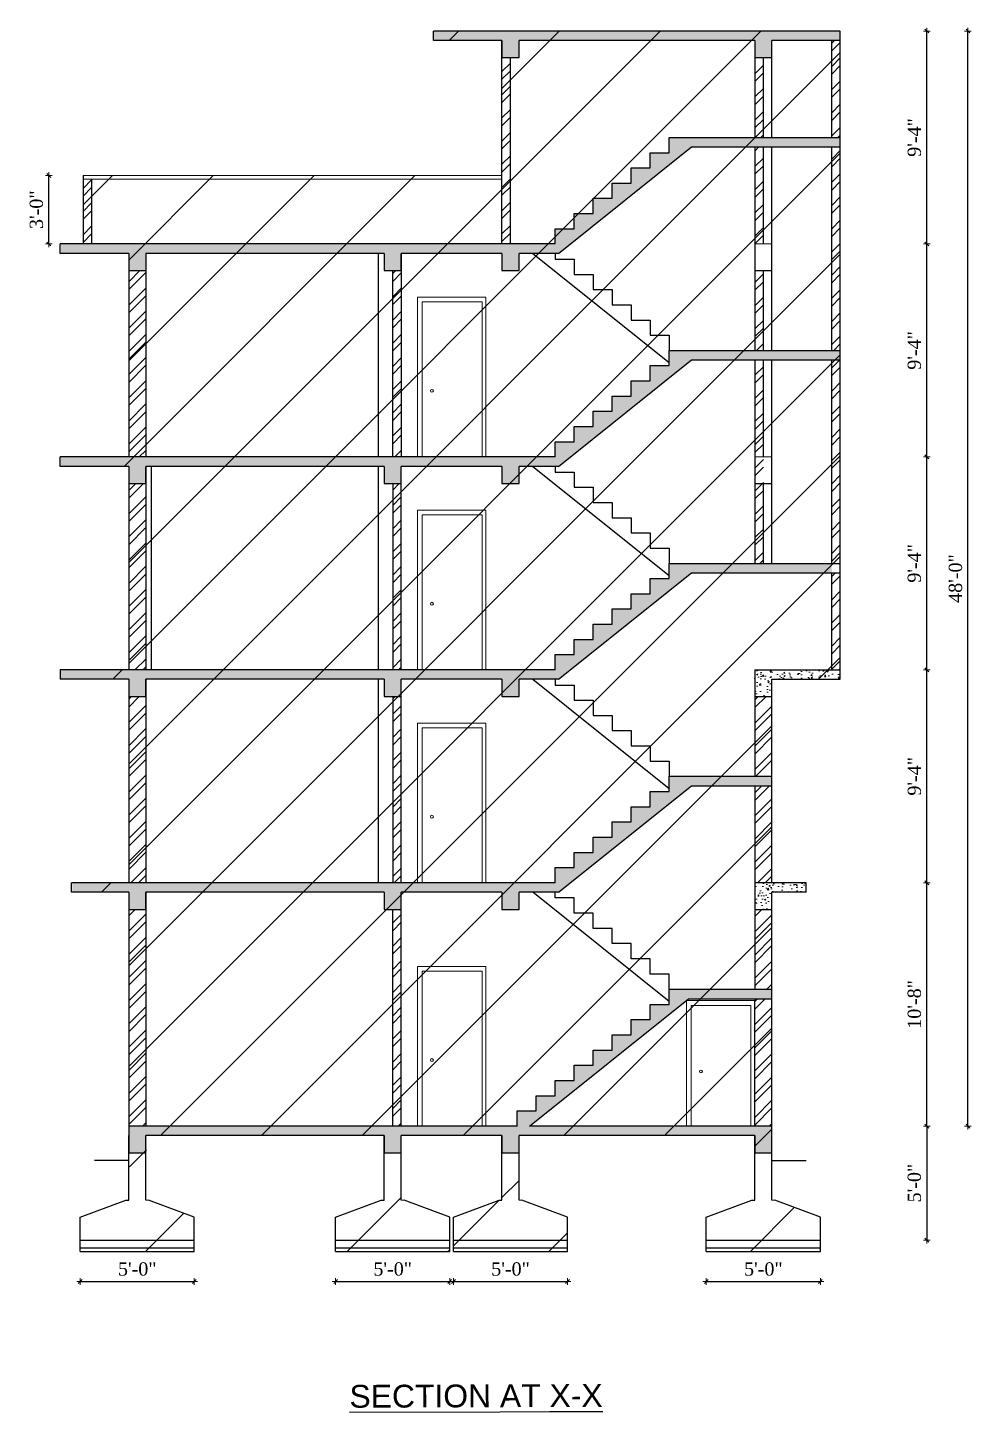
# Model space of a CAD drawing. Header units: inches. Extents: x 4069 to 291496, y -47643 to 12535.
# Drawn here: x 145987 to 146483, y -24318 to -23590 of the extents above; entities that cross this region are included whole.
import ezdxf

# ---------------------------------------------------------------- set-up
doc = ezdxf.new("R2010")
doc.units = ezdxf.units.IN
doc.header["$LTSCALE"] = 5
doc.header["$MEASUREMENT"] = 0
for name, color, linetype, lineweight in [('A-WALL', 7, 'Continuous', 9), ('Dimension', 7, 'Continuous', 18), ('dimention', 5, 'Continuous', 9), ('DOOR', 62, 'Continuous', 0), ('Railing', 43, 'Continuous', 18)]:
    doc.layers.add(name, color=color, linetype=linetype, lineweight=lineweight)
doc.layers.add('column', color=4, linetype='Continuous')
doc.layers.add('WALL', color=7, linetype='Continuous')
doc.layers.add('dim line', color=7, linetype='Continuous', lineweight=15, true_color=0xfab2b2)
doc.styles.add('DIMTEXT', font='arial.ttf', dxfattribs={"height": 8})
doc.styles.add('ordinary', font='times.ttf')
doc.dimstyles.new('Copy of 96', dxfattribs={"dimtxt": 7, "dimasz": 4, "dimexe": 0.5, "dimexo": 0.5, "dimgap": 3, "dimtad": 1, "dimdec": 1, "dimzin": 11, "dimdsep": 46, "dimlunit": 4, "dimtxsty": 'ordinary', "dimblk": 'OBLIQUE', "dimcen": 0.09, "dimse1": 1, "dimse2": 1, "dimclrt": 6, "dimazin": 0, "dimtfac": 1, "dimtdec": 1, "dimtix": 1, "dimtmove": 2, "dimatfit": 3, "dimldrblk": 'leader', "dimfxl": 0.5, "dimfxlon": 1, "dimtolj": 1, "dimtzin": 0, "dimarcsym": 0})
pattern_1 = [(45, (137568.441, -22388.217), (-6.098796, 6.098796), []), (45, (137572.507, -22388.217), (-6.098796, 6.098796), [])]
pattern_2 = [(50, (137568.441, -22388.217), (7.172602, -0.6275213), [0.75, -8.25]), (355, (137568.441, -22388.217), (-1.3875133, 7.5219213), [0.6, -6.6]), (100.4514, (137569.0386, -22388.2696), (5.785094, 6.8943954), [0.637402, -7.011421]), (46.1842, (137568.441, -22386.217), (10.6724105, -1.65519), [1.125, -12.375]), (96.6356, (137569.33, -22386.355), (9.346627, 9.741179), [0.956103, -10.51713]), (351.1842, (137568.441, -22386.217), (9.34662, 9.741186), [0.9, -9.9]), (21, (137569.441, -22386.717), (5.9690705, -4.026189), [0.75, -8.25]), (326, (137569.441, -22386.717), (2.4331533, 7.2515005), [0.6, -6.6]), (71.4514, (137569.938, -22387.053), (8.4022263, 3.225305), [0.637402, -7.011421]), (37.5, (137568.441, -22388.2173), (0.12159855, 3.32893854), [0, -6.52, 0, -6.7, 0, -6.625]), (7.5, (137568.441, -22388.2173), (2.6306954, 3.9441171), [0, -3.82, 0, -6.37, 0, -2.525]), (327.5, (137566.211, -22388.2173), (5.3382244, -0.2255487), [0, -2.5, 0, -7.8, 0, -10.35]), (317.5, (137565.211, -22388.2173), (5.8318617, 1.0010498), [0, -3.25, 0, -5.18, 0, -7.35])]
pattern_3 = [(45, (137568.062, -22388.217), (-6.098796, 6.098796), []), (45, (137572.128, -22388.217), (-6.098796, 6.098796), [])]

# ---------------------------------------------------------------- blocks, each defined once
blk = doc.blocks.new('oblique')
at = {"color": 0, "lineweight": -2}
blk.add_line((0.25, 0.25), (-0.25, -0.25), dxfattribs=at)
at = {"layer": 'dim line', "lineweight": 9}
for p, q in [((-0.4375, 0), (0.4375, 0)), ((0, 0.4375), (0, -0.4375))]:
    blk.add_line(p, q, dxfattribs=at)
blk = doc.blocks.new('*D4692')
at = {"layer": 'A-WALL', "color": 0, "lineweight": -2, "ltscale": 50, "transparency": 16777216}
blk.add_line((146459.73, -24167.38), (146459.73, -24039.38), dxfattribs=at)
at = {"layer": 'Defpoints', "color": 0, "ltscale": 50, "transparency": 16777216}
for p in [(146378.2, -24039.38), (146459.73, -24039.38), (146378.2, -24167.38)]:
    blk.add_point(p, dxfattribs=at)
at = {"layer": 'A-WALL', "color": 0, "lineweight": -2, "ltscale": 50, "transparency": 16777216, "xscale": 4, "yscale": 4, "zscale": 4}
for p, rotation in [((146459.73, -24039.38), 90), ((146459.73, -24167.38), 270)]:
    blk.add_blockref('oblique', p, dxfattribs=dict(at, rotation=rotation))
at = {"layer": 'A-WALL', "color": 6, "ltscale": 50, "transparency": 16777216, "insert": (146453.17, -24103.38), "char_height": 7, "attachment_point": 5, "rotation": 90, "style": 'ordinary'}
blk.add_mtext('\\A1;10\'-8"', dxfattribs=at)
blk = doc.blocks.new('_OBLIQUE')
at = {"color": 0, "linetype": 'ByBlock'}
blk.add_line((-0.5, -0.5), (0.5, 0.5), dxfattribs=at)
blk = doc.blocks.new('leader')
at = {"layer": 'Dimension'}
for p, q in [((0, -4.33), (0, 4.33)), ((-4.42, 0), (4.42, 0))]:
    blk.add_line(p, q, dxfattribs=at)
blk = doc.blocks.new('*D4693')
at = {"layer": 'A-WALL', "color": 0, "lineweight": -2, "ltscale": 50, "transparency": 16777216}
blk.add_line((146459.73, -24039.38), (146459.73, -23927.38), dxfattribs=at)
at = {"layer": 'Defpoints', "color": 0, "ltscale": 50, "transparency": 16777216}
for p in [(146246.33, -23927.38), (146459.73, -23927.38), (146378.2, -24039.38)]:
    blk.add_point(p, dxfattribs=at)
at = {"layer": 'A-WALL', "color": 0, "lineweight": -2, "ltscale": 50, "transparency": 16777216, "xscale": 4, "yscale": 4, "zscale": 4}
for p, rotation in [((146459.73, -23927.38), 90), ((146459.73, -24039.38), 270)]:
    blk.add_blockref('oblique', p, dxfattribs=dict(at, rotation=rotation))
at = {"layer": 'A-WALL', "color": 6, "ltscale": 50, "transparency": 16777216, "insert": (146453.16, -23983.38), "char_height": 7, "attachment_point": 5, "rotation": 90, "style": 'ordinary'}
blk.add_mtext('\\A1;9\'-4"', dxfattribs=at)
blk = doc.blocks.new('*D4694')
at = {"layer": 'A-WALL', "color": 0, "lineweight": -2, "ltscale": 50, "transparency": 16777216}
blk.add_line((146459.71, -23927.38), (146459.71, -23815.38), dxfattribs=at)
at = {"layer": 'Defpoints', "color": 0, "ltscale": 50, "transparency": 16777216}
for p in [(146250.16, -23815.38), (146459.71, -23815.38), (146246.33, -23927.38)]:
    blk.add_point(p, dxfattribs=at)
at = {"layer": 'A-WALL', "color": 0, "lineweight": -2, "ltscale": 50, "transparency": 16777216, "xscale": 4, "yscale": 4, "zscale": 4}
for p, rotation in [((146459.71, -23815.38), 90), ((146459.71, -23927.38), 270)]:
    blk.add_blockref('oblique', p, dxfattribs=dict(at, rotation=rotation))
at = {"layer": 'A-WALL', "color": 6, "ltscale": 50, "transparency": 16777216, "insert": (146453.14, -23871.38), "char_height": 7, "attachment_point": 5, "rotation": 90, "style": 'ordinary'}
blk.add_mtext('\\A1;9\'-4"', dxfattribs=at)
blk = doc.blocks.new('*D4695')
at = {"layer": 'A-WALL', "color": 0, "lineweight": -2, "ltscale": 50, "transparency": 16777216}
blk.add_line((146459.72, -23815.38), (146459.72, -23703.38), dxfattribs=at)
at = {"layer": 'Defpoints', "color": 0, "ltscale": 50, "transparency": 16777216}
for p in [(146256.6, -23703.38), (146459.72, -23703.38), (146250.16, -23815.38)]:
    blk.add_point(p, dxfattribs=at)
at = {"layer": 'A-WALL', "color": 0, "lineweight": -2, "ltscale": 50, "transparency": 16777216, "xscale": 4, "yscale": 4, "zscale": 4}
for p, rotation in [((146459.72, -23703.38), 90), ((146459.72, -23815.38), 270)]:
    blk.add_blockref('oblique', p, dxfattribs=dict(at, rotation=rotation))
at = {"layer": 'A-WALL', "color": 6, "ltscale": 50, "transparency": 16777216, "insert": (146453.15, -23759.38), "char_height": 7, "attachment_point": 5, "rotation": 90, "style": 'ordinary'}
blk.add_mtext('\\A1;9\'-4"', dxfattribs=at)
blk = doc.blocks.new('*D4696')
at = {"layer": 'A-WALL', "color": 0, "lineweight": -2, "ltscale": 50, "transparency": 16777216}
blk.add_line((146459.73, -23703.38), (146459.73, -23591.38), dxfattribs=at)
at = {"layer": 'Defpoints', "color": 0, "ltscale": 50, "transparency": 16777216}
for p in [(146262.49, -23591.38), (146459.73, -23591.38), (146256.6, -23703.38)]:
    blk.add_point(p, dxfattribs=at)
at = {"layer": 'A-WALL', "color": 0, "lineweight": -2, "ltscale": 50, "transparency": 16777216, "xscale": 4, "yscale": 4, "zscale": 4}
for p, rotation in [((146459.73, -23591.38), 90), ((146459.73, -23703.38), 270)]:
    blk.add_blockref('oblique', p, dxfattribs=dict(at, rotation=rotation))
at = {"layer": 'A-WALL', "color": 6, "ltscale": 50, "transparency": 16777216, "insert": (146453.16, -23647.38), "char_height": 7, "attachment_point": 5, "rotation": 90, "style": 'ordinary'}
blk.add_mtext('\\A1;9\'-4"', dxfattribs=at)
blk = doc.blocks.new('*D4697')
at = {"layer": 'A-WALL', "color": 0, "lineweight": -2, "ltscale": 50, "transparency": 16777216}
blk.add_line((145997.85, -23703.38), (145997.85, -23667.38), dxfattribs=at)
at = {"layer": 'Defpoints', "color": 0, "ltscale": 50, "transparency": 16777216}
for p in [(145997.85, -23667.38), (146015.82, -23667.38), (146003.82, -23703.38)]:
    blk.add_point(p, dxfattribs=at)
at = {"layer": 'A-WALL', "color": 0, "lineweight": -2, "ltscale": 50, "transparency": 16777216, "xscale": 4, "yscale": 4, "zscale": 4}
for p, rotation in [((145997.85, -23667.38), 90), ((145997.85, -23703.38), 270)]:
    blk.add_blockref('oblique', p, dxfattribs=dict(at, rotation=rotation))
at = {"layer": 'A-WALL', "color": 6, "ltscale": 50, "transparency": 16777216, "insert": (145991.29, -23685.38), "char_height": 7, "attachment_point": 5, "rotation": 90, "style": 'ordinary'}
blk.add_mtext('\\A1;3\'-0"', dxfattribs=at)
blk = doc.blocks.new('*D4686')
at = {"layer": 'A-WALL', "color": 0, "lineweight": -2, "ltscale": 50, "transparency": 16777216}
blk.add_line((146459.73, -24167.38), (146459.73, -24227.34), dxfattribs=at)
at = {"layer": 'Defpoints', "color": 0, "ltscale": 50, "transparency": 16777216}
for p in [(146378.2, -24167.38), (146403.7, -24227.34), (146459.73, -24227.34)]:
    blk.add_point(p, dxfattribs=at)
at = {"layer": 'A-WALL', "color": 0, "lineweight": -2, "ltscale": 50, "transparency": 16777216, "xscale": 4, "yscale": 4, "zscale": 4}
for p, rotation in [((146459.73, -24167.38), 90), ((146459.73, -24227.34), 270)]:
    blk.add_blockref('oblique', p, dxfattribs=dict(at, rotation=rotation))
at = {"layer": 'A-WALL', "color": 6, "ltscale": 50, "transparency": 16777216, "insert": (146453.17, -24197.36), "char_height": 7, "attachment_point": 5, "rotation": 90, "style": 'ordinary'}
blk.add_mtext('\\A1;5\'-0"', dxfattribs=at)
blk = doc.blocks.new('*D4687')
at = {"layer": 'A-WALL', "color": 0, "lineweight": -2, "ltscale": 50, "transparency": 16777216}
blk.add_line((146481.36, -24167.38), (146481.36, -23591.38), dxfattribs=at)
at = {"layer": 'Defpoints', "color": 0, "ltscale": 50, "transparency": 16777216}
for p in [(146378.2, -23591.38), (146481.36, -23591.38), (146378.2, -24167.38)]:
    blk.add_point(p, dxfattribs=at)
at = {"layer": 'A-WALL', "color": 0, "lineweight": -2, "ltscale": 50, "transparency": 16777216, "xscale": 4, "yscale": 4, "zscale": 4}
for p, rotation in [((146481.36, -23591.38), 90), ((146481.36, -24167.38), 270)]:
    blk.add_blockref('oblique', p, dxfattribs=dict(at, rotation=rotation))
at = {"layer": 'A-WALL', "color": 6, "ltscale": 50, "transparency": 16777216, "insert": (146474.8, -23879.38), "char_height": 7, "attachment_point": 5, "rotation": 90, "style": 'ordinary'}
blk.add_mtext('\\A1;48\'-0"', dxfattribs=at)
blk = doc.blocks.new('*D4688')
at = {"layer": 'A-WALL', "color": 0, "lineweight": -2, "ltscale": 50, "transparency": 16777216}
blk.add_line((146014.32, -24249.13), (146074.32, -24249.13), dxfattribs=at)
at = {"layer": 'Defpoints', "color": 0, "ltscale": 50, "transparency": 16777216}
for p in [(146014.32, -24233.34), (146074.32, -24233.34), (146074.32, -24249.13)]:
    blk.add_point(p, dxfattribs=at)
at = {"layer": 'A-WALL', "color": 0, "lineweight": -2, "ltscale": 50, "transparency": 16777216, "xscale": 4, "yscale": 4, "zscale": 4, "rotation": 180}
blk.add_blockref('oblique', (146014.32, -24249.13), dxfattribs=at)
at = {"layer": 'A-WALL', "color": 0, "lineweight": -2, "ltscale": 50, "transparency": 16777216, "xscale": 4, "yscale": 4, "zscale": 4}
blk.add_blockref('oblique', (146074.32, -24249.13), dxfattribs=at)
at = {"layer": 'A-WALL', "color": 6, "ltscale": 50, "transparency": 16777216, "insert": (146044.32, -24242.57), "char_height": 7, "attachment_point": 5, "style": 'ordinary'}
blk.add_mtext('\\A1;5\'-0"', dxfattribs=at)
blk = doc.blocks.new('*D4689')
at = {"layer": 'A-WALL', "color": 0, "lineweight": -2, "ltscale": 50, "transparency": 16777216}
blk.add_line((146148.7, -24249.13), (146208.7, -24249.13), dxfattribs=at)
at = {"layer": 'Defpoints', "color": 0, "ltscale": 50, "transparency": 16777216}
for p in [(146148.7, -24233.34), (146208.7, -24233.34), (146208.7, -24249.13)]:
    blk.add_point(p, dxfattribs=at)
at = {"layer": 'A-WALL', "color": 0, "lineweight": -2, "ltscale": 50, "transparency": 16777216, "xscale": 4, "yscale": 4, "zscale": 4, "rotation": 180}
blk.add_blockref('oblique', (146148.7, -24249.13), dxfattribs=at)
at = {"layer": 'A-WALL', "color": 0, "lineweight": -2, "ltscale": 50, "transparency": 16777216, "xscale": 4, "yscale": 4, "zscale": 4}
blk.add_blockref('oblique', (146208.7, -24249.13), dxfattribs=at)
at = {"layer": 'A-WALL', "color": 6, "ltscale": 50, "transparency": 16777216, "insert": (146178.7, -24242.57), "char_height": 7, "attachment_point": 5, "style": 'ordinary'}
blk.add_mtext('\\A1;5\'-0"', dxfattribs=at)
blk = doc.blocks.new('*D4690')
at = {"layer": 'A-WALL', "color": 0, "lineweight": -2, "ltscale": 50, "transparency": 16777216}
blk.add_line((146210.7, -24249.13), (146270.7, -24249.13), dxfattribs=at)
at = {"layer": 'Defpoints', "color": 0, "ltscale": 50, "transparency": 16777216}
for p in [(146210.7, -24233.34), (146270.7, -24233.34), (146270.7, -24249.13)]:
    blk.add_point(p, dxfattribs=at)
at = {"layer": 'A-WALL', "color": 0, "lineweight": -2, "ltscale": 50, "transparency": 16777216, "xscale": 4, "yscale": 4, "zscale": 4, "rotation": 180}
blk.add_blockref('oblique', (146210.7, -24249.13), dxfattribs=at)
at = {"layer": 'A-WALL', "color": 0, "lineweight": -2, "ltscale": 50, "transparency": 16777216, "xscale": 4, "yscale": 4, "zscale": 4}
blk.add_blockref('oblique', (146270.7, -24249.13), dxfattribs=at)
at = {"layer": 'A-WALL', "color": 6, "ltscale": 50, "transparency": 16777216, "insert": (146240.7, -24242.57), "char_height": 7, "attachment_point": 5, "style": 'ordinary'}
blk.add_mtext('\\A1;5\'-0"', dxfattribs=at)
blk = doc.blocks.new('*D4691')
at = {"layer": 'A-WALL', "color": 0, "lineweight": -2, "ltscale": 50, "transparency": 16777216}
blk.add_line((146343.7, -24249.13), (146403.7, -24249.13), dxfattribs=at)
at = {"layer": 'Defpoints', "color": 0, "ltscale": 50, "transparency": 16777216}
for p in [(146343.7, -24233.34), (146403.7, -24233.34), (146403.7, -24249.13)]:
    blk.add_point(p, dxfattribs=at)
at = {"layer": 'A-WALL', "color": 0, "lineweight": -2, "ltscale": 50, "transparency": 16777216, "xscale": 4, "yscale": 4, "zscale": 4, "rotation": 180}
blk.add_blockref('oblique', (146343.7, -24249.13), dxfattribs=at)
at = {"layer": 'A-WALL', "color": 0, "lineweight": -2, "ltscale": 50, "transparency": 16777216, "xscale": 4, "yscale": 4, "zscale": 4}
blk.add_blockref('oblique', (146403.7, -24249.13), dxfattribs=at)
at = {"layer": 'A-WALL', "color": 6, "ltscale": 50, "transparency": 16777216, "insert": (146373.7, -24242.57), "char_height": 7, "attachment_point": 5, "style": 'ordinary'}
blk.add_mtext('\\A1;5\'-0"', dxfattribs=at)

msp = doc.modelspace()

# ---------------------------------------------------------------- hatches: boundary and pattern name
at = {"layer": 'A-WALL', "ltscale": 40, "true_color": 0xf26722}
h = msp.add_hatch(dxfattribs=at)
h.set_pattern_fill('AR-CONC', color=30)
h.set_pattern_definition(pattern_2)
h.paths.add_polyline_path([(146245.20222, -23596.376), (146369.20222, -23596.376), (146369.20222, -23605.376), (146378.20222, -23605.376), (146378.20222, -23596.376), (146414.20222, -23596.376), (146414.20222, -23591.376), (146200.20222, -23591.376), (146200.20222, -23596.376), (146236.20222, -23596.376), (146236.20222, -23605.376), (146245.20222, -23605.376)])
h = msp.add_hatch(dxfattribs=at)
h.set_pattern_fill('AR-CONC', color=30)
h.set_pattern_definition(pattern_2)
h.paths.add_polyline_path([(146174.20222, -23717.376), (146183.20222, -23717.376), (146183.20222, -23708.376), (146236.20222, -23708.376), (146236.20222, -23717.376), (146245.20222, -23717.376), (146245.20222, -23708.376), (146265.95544, -23708.376), (146335.95544, -23652.376), (146414.20222, -23652.376), (146414.20222, -23647.376), (146324.20154, -23647.376), (146324.20154, -23655.376), (146314.20154, -23655.376), (146314.20154, -23663.376), (146304.20154, -23663.376), (146304.20154, -23671.376), (146294.20154, -23671.376), (146294.20154, -23679.376), (146284.20154, -23679.376), (146284.20154, -23687.376), (146274.20154, -23687.376), (146274.20154, -23695.376), (146264.20154, -23695.376), (146264.20154, -23703.376), (146004.20222, -23703.376), (146004.20222, -23708.376), (146040.20222, -23708.376), (146040.20222, -23717.376), (146049.16004, -23717.376), (146049.16004, -23708.376), (146174.20222, -23708.376)])
h = msp.add_hatch(dxfattribs=at)
h.set_pattern_fill('AR-CONC', color=30)
h.set_pattern_definition(pattern_2)
h.paths.add_polyline_path([(146183.20222, -23820.376), (146236.20222, -23820.376), (146236.20222, -23829.376), (146245.20222, -23829.376), (146245.20222, -23820.376), (146265.95544, -23820.376), (146335.95544, -23764.376), (146414.20222, -23764.376), (146414.20222, -23759.376), (146324.20154, -23759.376), (146324.20154, -23767.376), (146314.20154, -23767.376), (146314.20154, -23775.376), (146304.20154, -23775.376), (146304.20154, -23783.376), (146294.20154, -23783.376), (146294.20154, -23791.376), (146284.20154, -23791.376), (146284.20154, -23799.376), (146274.20154, -23799.376), (146274.20154, -23807.376), (146264.20154, -23807.376), (146264.20154, -23815.376), (146004.20222, -23815.376), (146004.20222, -23820.376), (146040.20222, -23820.376), (146040.20222, -23829.376), (146049.16004, -23829.376), (146049.16004, -23820.376), (146174.20222, -23820.376), (146174.20222, -23829.376), (146183.20222, -23829.376)])
h = msp.add_hatch(dxfattribs=at)
h.set_pattern_fill('AR-CONC', color=30)
h.set_pattern_definition(pattern_2)
h.paths.add_polyline_path([(146174.20222, -23941.376), (146183.20222, -23941.376), (146183.20222, -23932.376), (146236.20222, -23932.376), (146236.20222, -23941.376), (146245.20222, -23941.376), (146245.20222, -23932.376), (146265.95544, -23932.376), (146335.95544, -23876.376), (146409.70222, -23876.376), (146409.70222, -23871.376), (146324.20154, -23871.376), (146324.20154, -23879.376), (146314.20154, -23879.376), (146314.20154, -23887.376), (146304.20154, -23887.376), (146304.20154, -23895.376), (146294.20154, -23895.376), (146294.20154, -23903.376), (146284.20154, -23903.376), (146284.20154, -23911.376), (146274.20154, -23911.376), (146274.20154, -23919.376), (146264.20154, -23919.376), (146264.20154, -23927.376), (146004.20222, -23927.376), (146004.20222, -23932.376), (146040.20222, -23932.376), (146040.20222, -23941.376), (146049.16004, -23941.376), (146049.16004, -23932.376), (146174.20222, -23932.376)])
h = msp.add_hatch(dxfattribs=at)
h.set_pattern_fill('AR-CONC', color=30)
h.set_pattern_definition(pattern_2)
h.paths.add_polyline_path([(146378.20222, -23932.376), (146414.20222, -23932.376), (146414.20222, -23927.376), (146369.20222, -23927.376), (146369.20222, -23941.376), (146378.20222, -23941.376)])
h = msp.add_hatch(dxfattribs=at)
h.set_pattern_fill('AR-CONC', color=30)
h.set_pattern_definition(pattern_2)
h.paths.add_polyline_path([(146183.20222, -24044.376), (146236.20222, -24044.376), (146236.20222, -24053.376), (146245.20222, -24053.376), (146245.20222, -24044.376), (146265.95544, -24044.376), (146335.95544, -23988.376), (146378.20222, -23988.376), (146378.20222, -23983.376), (146324.20154, -23983.376), (146324.20154, -23991.376), (146314.20154, -23991.376), (146314.20154, -23999.376), (146304.20154, -23999.376), (146304.20154, -24007.376), (146294.20154, -24007.376), (146294.20154, -24015.376), (146284.20154, -24015.376), (146284.20154, -24023.376), (146274.20154, -24023.376), (146274.20154, -24031.376), (146264.20154, -24031.376), (146264.20154, -24039.376), (146010.20222, -24039.376), (146010.20222, -24044.376), (146040.20222, -24044.376), (146040.20222, -24053.376), (146049.16004, -24053.376), (146049.16004, -24044.376), (146174.20222, -24044.376), (146174.20222, -24053.376), (146183.20222, -24053.376)])
h = msp.add_hatch(dxfattribs=at)
h.set_pattern_fill('AR-CONC', color=30)
h.set_pattern_definition(pattern_2)
h.paths.add_polyline_path([(146378.20222, -24053.376), (146378.20222, -24044.376), (146396.20222, -24044.376), (146396.20222, -24039.376), (146369.20222, -24039.376), (146369.20222, -24053.376)])
h = msp.add_hatch(dxfattribs=at)
h.set_pattern_fill('AR-CONC', color=30)
h.set_pattern_definition(pattern_2)
h.paths.add_polyline_path([(146245.20222, -24172.376), (146369.20222, -24172.376), (146369.20222, -24181.376), (146378.20222, -24181.376), (146378.20222, -24172.376), (146378.20222, -24167.376), (146250.60542, -24167.376), (146334.35542, -24100.376), (146378.20222, -24100.376), (146378.20222, -24095.376), (146324.20229, -24095.376), (146324.20229, -24103.376), (146314.20229, -24103.376), (146314.20229, -24111.376), (146304.20229, -24111.376), (146304.20229, -24119.376), (146294.20229, -24119.376), (146294.20229, -24127.376), (146284.20229, -24127.376), (146284.20229, -24135.376), (146274.20229, -24135.376), (146274.20229, -24143.376), (146264.20229, -24143.376), (146264.20229, -24151.376), (146254.20229, -24151.376), (146254.20229, -24159.376), (146244.20229, -24159.376), (146244.20229, -24167.376), (146040.20222, -24167.376), (146040.20222, -24172.376), (146040.20222, -24181.376), (146049.20222, -24181.376), (146049.20222, -24172.376), (146174.20222, -24172.376), (146174.20222, -24181.376), (146183.20222, -24181.376), (146183.20222, -24172.376), (146236.20222, -24172.376), (146236.20222, -24181.376), (146245.20222, -24181.376)])
at = {"layer": 'dimention', "ltscale": 40, "true_color": 0xf26722}
h = msp.add_hatch(dxfattribs=at)
h.set_pattern_fill('ANSI32', color=30, scale=23)
h.set_pattern_definition(pattern_1)
h.paths.add_polyline_path([(146409.70222, -23647.376), (146414.20222, -23647.376), (146414.20222, -23596.376), (146409.70222, -23596.376)])
h = msp.add_hatch(dxfattribs=at)
h.set_pattern_fill('ANSI32', color=30, scale=23)
h.set_pattern_definition(pattern_1)
h.paths.add_polyline_path([(146240.70222, -23605.376), (146236.20222, -23605.376), (146236.20222, -23703.376), (146240.70222, -23703.376)])
h = msp.add_hatch(dxfattribs=at)
h.set_pattern_fill('ANSI32', color=30, scale=23)
h.set_pattern_definition(pattern_1)
h.paths.add_polyline_path([(146373.70222, -23605.376), (146369.20222, -23605.376), (146369.20222, -23647.376), (146373.70222, -23647.376)])
h = msp.add_hatch(dxfattribs=at)
h.set_pattern_fill('ANSI32', color=30, scale=23)
h.set_pattern_definition(pattern_1)
h.paths.add_polyline_path([(146369.20222, -23703.376), (146373.70222, -23703.376), (146373.70222, -23652.376), (146369.20222, -23652.376)])
h = msp.add_hatch(dxfattribs=at)
h.set_pattern_fill('ANSI32', color=30, scale=23)
h.set_pattern_definition(pattern_1)
h.paths.add_polyline_path([(146409.70222, -23759.376), (146414.20222, -23759.376), (146414.20222, -23652.376), (146409.70222, -23652.376)])
h = msp.add_hatch(dxfattribs=at)
h.set_pattern_fill('ANSI32', color=30, scale=23)
h.set_pattern_definition(pattern_3)
h.paths.add_polyline_path([(146020.32341, -23669.376), (146015.82341, -23669.376), (146015.82341, -23703.376), (146020.32341, -23703.376)])
h = msp.add_hatch(dxfattribs=at)
h.set_pattern_fill('ANSI32', color=30, scale=23)
h.set_pattern_definition(pattern_3)
h.paths.add_polyline_path([(146039.82341, -23815.376), (146048.78123, -23815.376), (146048.78123, -23717.376), (146039.82341, -23717.376)])
h = msp.add_hatch(dxfattribs=at)
h.set_pattern_fill('ANSI32', color=30, scale=23)
h.set_pattern_definition(pattern_1)
h.paths.add_polyline_path([(146183.20222, -23717.376), (146178.70222, -23717.376), (146178.70222, -23815.376), (146183.20222, -23815.376)])
h = msp.add_hatch(dxfattribs=at)
h.set_pattern_fill('ANSI32', color=30, scale=23)
h.set_pattern_definition(pattern_1)
h.paths.add_polyline_path([(146373.70222, -23717.376), (146369.20222, -23717.376), (146369.20222, -23759.376), (146373.70222, -23759.376)])
h = msp.add_hatch(dxfattribs=at)
h.set_pattern_fill('ANSI32', color=30, scale=23)
h.set_pattern_definition(pattern_1)
h.paths.add_polyline_path([(146373.70222, -23764.376), (146369.20222, -23764.376), (146369.20222, -23871.376), (146373.70222, -23871.376)])
h = msp.add_hatch(dxfattribs=at)
h.set_pattern_fill('ANSI32', color=30, scale=23)
h.set_pattern_definition(pattern_1)
h.paths.add_polyline_path([(146409.70222, -23871.376), (146414.20222, -23871.376), (146414.20222, -23764.376), (146409.70222, -23764.376)])
h = msp.add_hatch(dxfattribs=at)
h.set_pattern_fill('ANSI32', color=30, scale=23)
h.set_pattern_definition(pattern_3)
h.paths.add_polyline_path([(146048.78123, -23829.376), (146039.82341, -23829.376), (146039.82341, -23927.376), (146048.78123, -23927.376)])
h = msp.add_hatch(dxfattribs=at)
h.set_pattern_fill('ANSI32', color=30, scale=23)
h.set_pattern_definition(pattern_1)
h.paths.add_polyline_path([(146183.20222, -23829.376), (146178.70222, -23829.376), (146178.70222, -23927.376), (146183.20222, -23927.376)])
h = msp.add_hatch(dxfattribs=at)
h.set_pattern_fill('ANSI32', color=30, scale=23)
h.set_pattern_definition(pattern_1)
h.paths.add_polyline_path([(146409.70222, -23927.376), (146414.20222, -23927.376), (146414.20222, -23876.376), (146409.70222, -23876.376)])
h = msp.add_hatch(dxfattribs=at)
h.set_pattern_fill('ANSI32', color=30, scale=23)
h.set_pattern_definition(pattern_3)
h.paths.add_polyline_path([(146039.82341, -24039.376), (146048.78123, -24039.376), (146048.78123, -23941.376), (146039.82341, -23941.376)])
h = msp.add_hatch(dxfattribs=at)
h.set_pattern_fill('ANSI32', color=30, scale=23)
h.set_pattern_definition(pattern_1)
h.paths.add_polyline_path([(146183.20222, -23941.376), (146178.70222, -23941.376), (146178.70222, -24039.376), (146183.20222, -24039.376)])
h = msp.add_hatch(dxfattribs=at)
h.set_pattern_fill('ANSI32', color=30, scale=23)
h.set_pattern_definition(pattern_1)
h.paths.add_polyline_path([(146369.20222, -23983.376), (146378.20222, -23983.376), (146378.20222, -23941.376), (146369.20222, -23941.376)])
h = msp.add_hatch(dxfattribs=at)
h.set_pattern_fill('ANSI32', color=30, scale=23)
h.set_pattern_definition(pattern_1)
h.paths.add_polyline_path([(146369.20222, -24039.376), (146378.20222, -24039.376), (146378.20222, -23988.376), (146369.20222, -23988.376)])
h = msp.add_hatch(dxfattribs=at)
h.set_pattern_fill('ANSI32', color=30, scale=23)
h.set_pattern_definition(pattern_3)
h.paths.add_polyline_path([(146039.82341, -24167.376), (146048.78123, -24167.376), (146048.78123, -24053.376), (146039.82341, -24053.376)])
h = msp.add_hatch(dxfattribs=at)
h.set_pattern_fill('ANSI32', color=30, scale=23)
h.set_pattern_definition(pattern_1)
h.paths.add_polyline_path([(146183.20222, -24053.376), (146178.70222, -24053.376), (146178.70222, -24167.376), (146183.20222, -24167.376)])
h = msp.add_hatch(dxfattribs=at)
h.set_pattern_fill('ANSI32', color=30, scale=23)
h.set_pattern_definition(pattern_1)
h.paths.add_polyline_path([(146378.20222, -24053.376), (146369.20222, -24053.376), (146369.20222, -24095.376), (146378.20222, -24095.376)])
h = msp.add_hatch(dxfattribs=at)
h.set_pattern_fill('ANSI32', color=30, scale=23)
h.set_pattern_definition(pattern_1)
h.paths.add_polyline_path([(146378.20222, -24100.376), (146369.20222, -24100.376), (146369.20222, -24167.376), (146378.20222, -24167.376)])
at = {"layer": 'WALL', "linetype": 'ByBlock', "ltscale": 5, "true_color": 0xf8991e}
h = msp.add_hatch(dxfattribs=at)
h.set_pattern_fill('ANSI31', color=30, scale=300)
h.set_pattern_definition([(45, (132599.115, -24106.447), (-26.5165, 26.5165), [])])
h.paths.add_polyline_path([(146014.70222, -24233.34424), (146014.70222, -24215.34424), (146038.70222, -24206.34424), (146040.20222, -24206.34424), (146040.20222, -24181.376), (146040.20222, -24044.376), (146010.20222, -24044.376), (146010.20222, -24039.376), (146040.20222, -24039.376), (146040.20222, -23932.376), (146004.20222, -23932.376), (146004.20222, -23927.376), (146040.20222, -23927.376), (146040.20222, -23820.376), (146004.20222, -23820.376), (146004.20222, -23815.376), (146040.20222, -23815.376), (146040.20222, -23708.376), (146004.20222, -23708.376), (146004.20222, -23703.376), (146016.20222, -23703.376), (146016.20222, -23667.376), (146236.20222, -23667.376), (146236.20222, -23596.376), (146200.20222, -23596.376), (146200.20222, -23591.376), (146414.20222, -23591.376), (146414.20222, -23932.376), (146378.20222, -23932.376), (146378.20222, -24039.376), (146396.20222, -24039.376), (146396.20222, -24044.376), (146378.20222, -24044.376), (146378.20222, -24206.34424), (146379.70222, -24206.34424), (146403.70222, -24215.34424), (146403.70222, -24233.34424), (146343.70222, -24233.34424), (146343.70222, -24215.34424), (146367.70222, -24206.34424), (146369.20222, -24206.34424), (146369.20222, -24172.376), (146245.20222, -24172.376), (146245.20222, -24206.34424), (146246.70222, -24206.34424), (146270.70222, -24215.34424), (146270.70222, -24233.34424), (146210.70222, -24233.34424), (146210.70222, -24215.34424), (146234.70222, -24206.34424), (146236.20222, -24206.34424), (146236.20222, -24172.376), (146183.20222, -24172.376), (146183.20222, -24206.34424), (146184.70222, -24206.34424), (146208.70222, -24215.34424), (146208.70222, -24233.34424), (146148.70222, -24233.34424), (146148.70222, -24215.34424), (146172.70222, -24206.34424), (146174.20222, -24206.34424), (146174.20222, -24172.376), (146049.20222, -24172.376), (146049.20222, -24206.34424), (146050.70222, -24206.34424), (146074.70222, -24215.34424), (146074.70222, -24233.34424)])

# ---------------------------------------------------------------- linework, layer by layer
at = {"layer": 'A-WALL', "ltscale": 5}
for p, q in [((146015.82341, -23669.376), (146015.82341, -23667.376)), ((146236.20222, -23667.376), (146236.20222, -23703.376)), ((146378.20222, -23703.376), (146369.20222, -23703.376)), ((146378.20222, -23815.376), (146369.20222, -23815.376)), ((146369.20222, -24100.376), (146369.20222, -24167.376)), ((146048.82341, -24206.34424), (146050.32341, -24206.34424)), ((146183.20222, -24206.34424), (146184.70222, -24206.34424)), ((146245.20222, -24206.34424), (146246.70222, -24206.34424)), ((146378.20222, -24206.34424), (146379.70222, -24206.34424))]:
    msp.add_line(p, q, dxfattribs=at)
for centre in [(146199.35174, -23780.626), (146199.35174, -23892.626), (146199.35174, -24004.626), (146199.35174, -24132.626), (146340.85174, -24138.626)]:
    msp.add_circle(centre, 0.7664, dxfattribs=at)
at = {"layer": 'DOOR', "lineweight": 13}
for p, q in [((146191.70222, -23808.44414), (146191.70222, -23731.376)), ((146191.70222, -23731.376), (146191.70222, -23815.376)), ((146191.70222, -23731.376), (146227.70222, -23731.376)), ((146194.20222, -23733.876), (146194.20222, -23815.376)), ((146194.20222, -23733.876), (146225.70222, -23733.876)), ((146225.70222, -23815.376), (146225.70222, -23733.876)), ((146227.70222, -23815.376), (146227.70222, -23731.376)), ((146191.70222, -23920.44414), (146191.70222, -23843.376)), ((146191.70222, -23843.376), (146191.70222, -23927.376)), ((146191.70222, -23843.376), (146227.70222, -23843.376)), ((146227.70222, -23927.376), (146227.70222, -23843.376)), ((146194.20222, -23845.876), (146194.20222, -23927.376)), ((146194.20222, -23845.876), (146225.70222, -23845.876)), ((146225.70222, -23927.376), (146225.70222, -23845.876)), ((146191.70222, -24032.44414), (146191.70222, -23955.376)), ((146191.70222, -23955.376), (146191.70222, -24039.376)), ((146191.70222, -23955.376), (146227.70222, -23955.376)), ((146194.20222, -23957.876), (146194.20222, -24039.376)), ((146194.20222, -23957.876), (146225.70222, -23957.876)), ((146225.70222, -24039.376), (146225.70222, -23957.876)), ((146227.70222, -24039.376), (146227.70222, -23955.376)), ((146191.70222, -24160.44414), (146191.70222, -24083.376)), ((146191.70222, -24083.376), (146191.70222, -24167.376)), ((146191.70222, -24083.376), (146227.70222, -24083.376)), ((146227.70222, -24167.376), (146227.70222, -24083.376)), ((146194.20222, -24085.876), (146194.20222, -24167.376)), ((146194.20222, -24085.876), (146225.70222, -24085.876)), ((146225.70222, -24167.376), (146225.70222, -24085.876)), ((146333.20222, -24160.44414), (146333.20222, -24101.376)), ((146333.20222, -24101.376), (146333.20222, -24167.376)), ((146333.20222, -24101.376), (146369.20222, -24101.376)), ((146335.70222, -24103.876), (146335.70222, -24167.376)), ((146335.70222, -24103.876), (146367.20222, -24103.876)), ((146367.20222, -24167.376), (146367.20222, -24103.876))]:
    msp.add_line(p, q, dxfattribs=at)
at = {"layer": 'Railing', "color": 30}
for p, q in [((146015.82341, -23667.376), (146236.20222, -23667.376)), ((146015.82341, -23669.376), (146236.20222, -23669.376))]:
    msp.add_line(p, q, dxfattribs=at)
at = {"layer": 'WALL', "color": 2, "linetype": 'ByBlock', "ltscale": 5}
for p, q in [((146414.20222, -23591.376), (146200.20222, -23591.376)), ((146200.20222, -23596.376), (146200.20222, -23591.376)), ((146414.20222, -23927.376), (146414.20222, -23591.376)), ((146236.20222, -23596.376), (146200.20222, -23596.376)), ((146236.20222, -23703.376), (146236.20222, -23596.376)), ((146236.20222, -23596.376), (146236.20222, -23605.376)), ((146369.20222, -23596.376), (146245.20222, -23596.376)), ((146245.20222, -23605.376), (146245.20222, -23596.376)), ((146369.20222, -23596.376), (146369.20222, -23647.376)), ((146369.20222, -23596.376), (146369.20222, -23605.376)), ((146414.20222, -23596.376), (146378.20222, -23596.376)), ((146378.20222, -23647.376), (146378.20222, -23596.376)), ((146378.20222, -23605.376), (146378.20222, -23596.376)), ((146409.70222, -23647.376), (146409.70222, -23596.376)), ((146236.20222, -23605.376), (146245.20222, -23605.376)), ((146240.70222, -23703.376), (146240.70222, -23605.376)), ((146369.20222, -23605.376), (146378.20222, -23605.376)), ((146373.70222, -23647.376), (146373.70222, -23605.376)), ((146265.95544, -23708.376), (146335.95544, -23652.376)), ((146324.20154, -23655.376), (146324.20154, -23647.376)), ((146324.20154, -23647.376), (146414.20222, -23647.376)), ((146335.95544, -23652.376), (146414.20222, -23652.376)), ((146369.20222, -23652.376), (146369.20222, -23759.376)), ((146373.70222, -23703.376), (146373.70222, -23652.376)), ((146378.20222, -23759.376), (146378.20222, -23652.376)), ((146409.70222, -23759.376), (146409.70222, -23652.376)), ((146314.20154, -23663.376), (146314.20154, -23655.376)), ((146314.20154, -23655.376), (146324.20154, -23655.376)), ((146015.82341, -23667.376), (146015.82341, -23703.376)), ((146304.20154, -23671.376), (146304.20154, -23663.376)), ((146304.20154, -23663.376), (146314.20154, -23663.376)), ((146020.32341, -23669.376), (146020.32341, -23703.376)), ((146294.20154, -23679.376), (146294.20154, -23671.376)), ((146294.20154, -23671.376), (146304.20154, -23671.376)), ((146284.20154, -23687.376), (146284.20154, -23679.376)), ((146284.20154, -23679.376), (146294.20154, -23679.376)), ((146274.20154, -23695.376), (146274.20154, -23687.376)), ((146274.20154, -23687.376), (146284.20154, -23687.376)), ((146264.20154, -23703.376), (146264.20154, -23695.376)), ((146264.20154, -23695.376), (146274.20154, -23695.376)), ((146264.20154, -23703.376), (146003.82341, -23703.376)), ((146003.82341, -23708.376), (146003.82341, -23703.376)), ((146378.20222, -23717.376), (146378.20222, -23703.376)), ((146039.82341, -23708.376), (146003.82341, -23708.376)), ((146039.82341, -23708.376), (146039.82341, -23815.376)), ((146039.82341, -23708.376), (146039.82341, -23717.376)), ((146048.78123, -23708.376), (146048.78123, -23815.376)), ((146174.20222, -23708.376), (146048.78123, -23708.376)), ((146171.20222, -23815.376), (146171.20222, -23708.376)), ((146174.20222, -23708.376), (146174.20222, -23717.376)), ((146236.20222, -23708.376), (146183.20222, -23708.376)), ((146183.20222, -23708.376), (146183.20222, -23815.376)), ((146183.20222, -23717.376), (146183.20222, -23708.376)), ((146236.20222, -23708.376), (146236.20222, -23717.376)), ((146265.95544, -23708.376), (146245.20222, -23708.376)), ((146245.20222, -23717.376), (146245.20222, -23708.376)), ((146252.44763, -23708.376), (146324.20154, -23765.77913)), ((146264.20154, -23708.376), (146264.20154, -23711.376)), ((146264.20154, -23711.376), (146274.20154, -23711.376)), ((146274.20154, -23711.376), (146274.20154, -23719.376)), ((146369.20222, -23708.376), (146369.20222, -23717.376)), ((146039.82341, -23717.376), (146048.78123, -23717.376)), ((146174.20222, -23717.376), (146183.20222, -23717.376)), ((146178.70222, -23815.376), (146178.70222, -23717.376)), ((146236.20222, -23717.376), (146245.20222, -23717.376)), ((146274.20154, -23719.376), (146284.20154, -23719.376)), ((146284.20154, -23719.376), (146284.20154, -23727.376)), ((146369.20222, -23717.376), (146378.20222, -23717.376)), ((146373.70222, -23759.376), (146373.70222, -23717.376)), ((146284.20154, -23727.376), (146294.20154, -23727.376)), ((146294.20154, -23727.376), (146294.20154, -23735.376)), ((146294.20154, -23735.376), (146304.20154, -23735.376)), ((146304.20154, -23735.376), (146304.20154, -23743.376)), ((146304.20154, -23743.376), (146314.20154, -23743.376)), ((146314.20154, -23743.376), (146314.20154, -23751.376)), ((146314.20154, -23751.376), (146324.20154, -23751.376)), ((146324.20154, -23751.376), (146324.20154, -23759.376)), ((146324.20154, -23767.376), (146324.20154, -23759.376)), ((146324.20154, -23759.376), (146414.20222, -23759.376)), ((146265.95544, -23820.376), (146335.95544, -23764.376)), ((146314.20154, -23775.376), (146314.20154, -23767.376)), ((146314.20154, -23767.376), (146324.20154, -23767.376)), ((146335.95544, -23764.376), (146414.20222, -23764.376)), ((146369.20222, -23764.376), (146369.20222, -23871.376)), ((146373.70222, -23815.376), (146373.70222, -23764.376)), ((146378.20222, -23871.376), (146378.20222, -23764.376)), ((146409.70222, -23871.376), (146409.70222, -23764.376)), ((146304.20154, -23783.376), (146304.20154, -23775.376)), ((146304.20154, -23775.376), (146314.20154, -23775.376)), ((146294.20154, -23791.376), (146294.20154, -23783.376)), ((146294.20154, -23783.376), (146304.20154, -23783.376)), ((146284.20154, -23799.376), (146284.20154, -23791.376)), ((146284.20154, -23791.376), (146294.20154, -23791.376)), ((146274.20154, -23807.376), (146274.20154, -23799.376)), ((146274.20154, -23799.376), (146284.20154, -23799.376)), ((146264.20154, -23815.376), (146264.20154, -23807.376)), ((146264.20154, -23807.376), (146274.20154, -23807.376)), ((146264.20154, -23815.376), (146003.82341, -23815.376)), ((146003.82341, -23820.376), (146003.82341, -23815.376)), ((146039.82341, -23820.376), (146003.82341, -23820.376)), ((146039.82341, -23820.376), (146039.82341, -23927.376)), ((146039.82341, -23820.376), (146039.82341, -23829.376)), ((146048.78123, -23820.376), (146048.78123, -23927.376)), ((146174.20222, -23820.376), (146048.78123, -23820.376)), ((146048.78123, -23829.376), (146048.78123, -23820.376)), ((146051.82341, -23927.376), (146051.82341, -23820.376)), ((146171.20222, -23927.376), (146171.20222, -23820.376)), ((146174.20222, -23820.376), (146174.20222, -23829.376)), ((146236.20222, -23820.376), (146183.20222, -23820.376)), ((146183.20222, -23927.376), (146183.20222, -23820.376)), ((146183.20222, -23829.376), (146183.20222, -23820.376)), ((146236.20222, -23820.376), (146236.20222, -23829.376)), ((146265.95544, -23820.376), (146245.20222, -23820.376)), ((146245.20222, -23829.376), (146245.20222, -23820.376)), ((146252.44763, -23820.376), (146324.20154, -23877.77913)), ((146264.20154, -23820.376), (146264.20154, -23823.376)), ((146369.20222, -23820.376), (146369.20222, -23829.376)), ((146378.20222, -23829.376), (146378.20222, -23815.376)), ((146264.20154, -23823.376), (146274.20154, -23823.376)), ((146274.20154, -23823.376), (146274.20154, -23831.376)), ((146039.82341, -23829.376), (146048.78123, -23829.376)), ((146174.20222, -23829.376), (146183.20222, -23829.376)), ((146178.70222, -23829.376), (146178.70222, -23927.376)), ((146236.20222, -23829.376), (146245.20222, -23829.376)), ((146274.20154, -23831.376), (146284.20154, -23831.376)), ((146284.20154, -23831.376), (146284.20154, -23839.376)), ((146369.20222, -23829.376), (146378.20222, -23829.376)), ((146373.70222, -23871.376), (146373.70222, -23829.376)), ((146284.20154, -23839.376), (146294.20154, -23839.376)), ((146294.20154, -23839.376), (146294.20154, -23847.376)), ((146294.20154, -23847.376), (146304.20154, -23847.376)), ((146304.20154, -23847.376), (146304.20154, -23855.376)), ((146304.20154, -23855.376), (146314.20154, -23855.376)), ((146314.20154, -23855.376), (146314.20154, -23863.376)), ((146314.20154, -23863.376), (146324.20154, -23863.376)), ((146324.20154, -23863.376), (146324.20154, -23871.376)), ((146324.20154, -23879.376), (146324.20154, -23871.376)), ((146324.20154, -23871.376), (146414.20222, -23871.376)), ((146265.95544, -23932.376), (146335.95544, -23876.376)), ((146314.20154, -23887.376), (146314.20154, -23879.376)), ((146314.20154, -23879.376), (146324.20154, -23879.376)), ((146335.95544, -23876.376), (146414.20222, -23876.376)), ((146409.70222, -23927.376), (146409.70222, -23876.376)), ((146304.20154, -23895.376), (146304.20154, -23887.376)), ((146304.20154, -23887.376), (146314.20154, -23887.376)), ((146294.20154, -23903.376), (146294.20154, -23895.376)), ((146294.20154, -23895.376), (146304.20154, -23895.376)), ((146284.20154, -23911.376), (146284.20154, -23903.376)), ((146284.20154, -23903.376), (146294.20154, -23903.376)), ((146274.20154, -23919.376), (146274.20154, -23911.376)), ((146274.20154, -23911.376), (146284.20154, -23911.376)), ((146264.20154, -23927.376), (146264.20154, -23919.376)), ((146264.20154, -23919.376), (146274.20154, -23919.376)), ((146264.20154, -23927.376), (146003.82341, -23927.376)), ((146003.82341, -23927.376), (146003.82341, -23932.376)), ((146369.20222, -23927.376), (146369.20222, -23983.376)), ((146369.20222, -23927.376), (146414.20222, -23927.376)), ((146414.20222, -23932.376), (146414.20222, -23927.376)), ((146039.82341, -23932.376), (146003.82341, -23932.376)), ((146039.82341, -23932.376), (146039.82341, -24039.376)), ((146039.82341, -23932.376), (146039.82341, -23941.376)), ((146048.78123, -23932.376), (146048.78123, -24039.376)), ((146174.20222, -23932.376), (146048.78123, -23932.376)), ((146048.78123, -23941.376), (146048.78123, -23932.376)), ((146171.20222, -24039.376), (146171.20222, -23932.376)), ((146174.20222, -23932.376), (146174.20222, -23941.376)), ((146236.20222, -23932.376), (146183.20222, -23932.376)), ((146183.20222, -24039.376), (146183.20222, -23932.376)), ((146183.20222, -23941.376), (146183.20222, -23932.376)), ((146236.20222, -23932.376), (146236.20222, -23941.376)), ((146265.95544, -23932.376), (146245.20222, -23932.376)), ((146245.20222, -23941.376), (146245.20222, -23932.376)), ((146252.44763, -23932.376), (146324.20154, -23989.77913)), ((146264.20154, -23932.376), (146264.20154, -23935.376)), ((146264.20154, -23935.376), (146274.20154, -23935.376)), ((146274.20154, -23935.376), (146274.20154, -23943.376)), ((146369.20222, -23932.376), (146369.20222, -23941.376)), ((146378.20222, -24039.376), (146378.20222, -23932.376)), ((146378.20222, -23932.376), (146414.20222, -23932.376)), ((146378.20222, -23941.376), (146378.20222, -23932.376)), ((146039.82341, -23941.376), (146048.78123, -23941.376)), ((146174.20222, -23941.376), (146183.20222, -23941.376)), ((146178.70222, -23941.376), (146178.70222, -24039.376)), ((146236.20222, -23941.376), (146245.20222, -23941.376)), ((146274.20154, -23943.376), (146284.20154, -23943.376)), ((146284.20154, -23943.376), (146284.20154, -23951.376)), ((146369.20222, -23941.376), (146378.20222, -23941.376)), ((146284.20154, -23951.376), (146294.20154, -23951.376)), ((146294.20154, -23951.376), (146294.20154, -23959.376)), ((146294.20154, -23959.376), (146304.20154, -23959.376)), ((146304.20154, -23959.376), (146304.20154, -23967.376)), ((146304.20154, -23967.376), (146314.20154, -23967.376)), ((146314.20154, -23967.376), (146314.20154, -23975.376)), ((146314.20154, -23975.376), (146324.20154, -23975.376)), ((146324.20154, -23975.376), (146324.20154, -23983.376)), ((146265.95544, -24044.376), (146335.95544, -23988.376)), ((146324.20154, -23991.376), (146324.20154, -23983.376)), ((146324.20154, -23983.376), (146378.20222, -23983.376)), ((146335.95544, -23988.376), (146378.20222, -23988.376)), ((146369.20222, -23988.376), (146369.20222, -24095.376)), ((146314.20154, -23999.376), (146314.20154, -23991.376)), ((146314.20154, -23991.376), (146324.20154, -23991.376)), ((146304.20154, -24007.376), (146304.20154, -23999.376)), ((146304.20154, -23999.376), (146314.20154, -23999.376)), ((146294.20154, -24015.376), (146294.20154, -24007.376)), ((146294.20154, -24007.376), (146304.20154, -24007.376)), ((146284.20154, -24023.376), (146284.20154, -24015.376)), ((146284.20154, -24015.376), (146294.20154, -24015.376)), ((146274.20154, -24031.376), (146274.20154, -24023.376)), ((146274.20154, -24023.376), (146284.20154, -24023.376)), ((146264.20154, -24039.376), (146264.20154, -24031.376)), ((146264.20154, -24031.376), (146274.20154, -24031.376)), ((146264.20229, -24039.376), (146009.82341, -24039.376)), ((146009.82341, -24044.376), (146009.82341, -24039.376)), ((146396.20222, -24039.376), (146369.20222, -24039.376)), ((146396.20222, -24044.376), (146396.20222, -24039.376)), ((146039.82341, -24044.376), (146009.82341, -24044.376)), ((146039.82341, -24044.376), (146039.82341, -24172.376)), ((146039.82341, -24044.376), (146039.82341, -24053.376)), ((146174.20222, -24044.376), (146048.78123, -24044.376)), ((146048.78123, -24044.376), (146048.78123, -24167.376)), ((146048.78123, -24053.376), (146048.78123, -24044.376)), ((146174.20222, -24044.376), (146174.20222, -24053.376)), ((146236.20222, -24044.376), (146183.20222, -24044.376)), ((146183.20222, -24167.376), (146183.20222, -24044.376)), ((146183.20222, -24053.376), (146183.20222, -24044.376)), ((146236.20222, -24044.376), (146236.20222, -24053.376)), ((146265.95544, -24044.376), (146245.20222, -24044.376)), ((146245.20222, -24053.376), (146245.20222, -24044.376)), ((146324.20229, -24101.77913), (146252.44839, -24044.376)), ((146264.20229, -24047.376), (146264.20229, -24044.376)), ((146274.20229, -24047.376), (146264.20229, -24047.376)), ((146274.20229, -24055.376), (146274.20229, -24047.376)), ((146369.20222, -24044.376), (146369.20222, -24053.376)), ((146378.20222, -24167.376), (146378.20222, -24044.376)), ((146396.20222, -24044.376), (146378.20222, -24044.376)), ((146378.20222, -24053.376), (146378.20222, -24044.376)), ((146039.82341, -24053.376), (146048.78123, -24053.376)), ((146174.20222, -24053.376), (146183.20222, -24053.376)), ((146178.70222, -24167.376), (146178.70222, -24053.376)), ((146236.20222, -24053.376), (146245.20222, -24053.376)), ((146369.20222, -24053.376), (146378.20222, -24053.376)), ((146284.20229, -24055.376), (146274.20229, -24055.376)), ((146284.20229, -24063.376), (146284.20229, -24055.376)), ((146294.20229, -24063.376), (146284.20229, -24063.376)), ((146294.20229, -24071.376), (146294.20229, -24063.376)), ((146304.20229, -24071.376), (146294.20229, -24071.376)), ((146304.20229, -24079.376), (146304.20229, -24071.376)), ((146314.20229, -24079.376), (146304.20229, -24079.376)), ((146314.20229, -24087.376), (146314.20229, -24079.376)), ((146324.20229, -24087.376), (146314.20229, -24087.376)), ((146324.20229, -24095.376), (146324.20229, -24087.376)), ((146324.20229, -24103.376), (146324.20229, -24095.376)), ((146324.20229, -24095.376), (146378.20222, -24095.376)), ((146250.60542, -24167.376), (146334.35542, -24100.376)), ((146314.20229, -24111.376), (146314.20229, -24103.376)), ((146314.20229, -24103.376), (146324.20229, -24103.376)), ((146334.35542, -24100.376), (146378.20222, -24100.376)), ((146369.20222, -24167.376), (146369.20222, -24101.376)), ((146304.20229, -24119.376), (146304.20229, -24111.376)), ((146304.20229, -24111.376), (146314.20229, -24111.376)), ((146294.20229, -24127.376), (146294.20229, -24119.376)), ((146294.20229, -24119.376), (146304.20229, -24119.376)), ((146284.20229, -24135.376), (146284.20229, -24127.376)), ((146284.20229, -24127.376), (146294.20229, -24127.376)), ((146274.20229, -24143.376), (146274.20229, -24135.376)), ((146274.20229, -24135.376), (146284.20229, -24135.376)), ((146264.20229, -24151.376), (146264.20229, -24143.376)), ((146264.20229, -24143.376), (146274.20229, -24143.376)), ((146254.20229, -24159.376), (146254.20229, -24151.376)), ((146254.20229, -24151.376), (146264.20229, -24151.376)), ((146244.20229, -24167.376), (146244.20229, -24159.376)), ((146244.20229, -24159.376), (146254.20229, -24159.376)), ((146244.20229, -24167.376), (146039.82341, -24167.376)), ((146378.20222, -24167.376), (146250.60542, -24167.376)), ((146378.20222, -24181.376), (146378.20222, -24167.376)), ((146039.82341, -24206.34424), (146039.82341, -24172.376)), ((146039.82341, -24172.376), (146039.82341, -24181.376)), ((146174.20222, -24172.376), (146048.82341, -24172.376)), ((146048.82341, -24206.34424), (146048.82341, -24172.376)), ((146048.82341, -24181.376), (146048.82341, -24172.376)), ((146174.20222, -24206.34424), (146174.20222, -24172.376)), ((146174.20222, -24172.376), (146174.20222, -24181.376)), ((146236.20222, -24172.376), (146183.20222, -24172.376)), ((146183.20222, -24206.34424), (146183.20222, -24172.376)), ((146183.20222, -24181.376), (146183.20222, -24172.376)), ((146236.20222, -24206.34424), (146236.20222, -24172.376)), ((146236.20222, -24172.376), (146236.20222, -24181.376)), ((146369.20222, -24172.376), (146245.20222, -24172.376)), ((146245.20222, -24206.34424), (146245.20222, -24172.376)), ((146245.20222, -24181.376), (146245.20222, -24172.376)), ((146369.20222, -24206.34424), (146369.20222, -24172.376)), ((146369.20222, -24172.376), (146369.20222, -24181.376)), ((146378.20222, -24206.34424), (146378.20222, -24172.376)), ((146039.82341, -24185.376), (146021.82341, -24185.376)), ((146039.82341, -24181.376), (146048.82341, -24181.376)), ((146174.20222, -24181.376), (146183.20222, -24181.376)), ((146236.20222, -24181.376), (146245.20222, -24181.376)), ((146369.20222, -24181.376), (146378.20222, -24181.376)), ((146378.20222, -24185.376), (146396.20222, -24185.376)), ((146014.32341, -24215.34424), (146038.32341, -24206.34424)), ((146038.32341, -24206.34424), (146039.82341, -24206.34424)), ((146074.32341, -24215.34424), (146050.32341, -24206.34424)), ((146148.70222, -24215.34424), (146172.70222, -24206.34424)), ((146172.70222, -24206.34424), (146174.20222, -24206.34424)), ((146208.70222, -24215.34424), (146184.70222, -24206.34424)), ((146210.70222, -24215.34424), (146234.70222, -24206.34424)), ((146234.70222, -24206.34424), (146236.20222, -24206.34424)), ((146270.70222, -24215.34424), (146246.70222, -24206.34424)), ((146343.70222, -24215.34424), (146367.70222, -24206.34424)), ((146367.70222, -24206.34424), (146369.20222, -24206.34424)), ((146403.70222, -24215.34424), (146379.70222, -24206.34424)), ((146014.32341, -24233.34424), (146014.32341, -24215.34424)), ((146074.32341, -24233.34424), (146074.32341, -24215.34424)), ((146148.70222, -24233.34424), (146148.70222, -24215.34424)), ((146208.70222, -24233.34424), (146208.70222, -24215.34424)), ((146210.70222, -24233.34424), (146210.70222, -24215.34424)), ((146270.70222, -24233.34424), (146270.70222, -24215.34424)), ((146343.70222, -24233.34424), (146343.70222, -24215.34424)), ((146403.70222, -24233.34424), (146403.70222, -24215.34424)), ((146014.32341, -24227.34424), (146074.32341, -24227.34424)), ((146148.70222, -24227.34424), (146208.70222, -24227.34424)), ((146210.70222, -24227.34424), (146270.70222, -24227.34424)), ((146343.70222, -24227.34424), (146403.70222, -24227.34424)), ((146014.32341, -24231.34424), (146074.32341, -24231.34424)), ((146014.32341, -24233.34424), (146074.32341, -24233.34424)), ((146148.70222, -24231.34424), (146208.70222, -24231.34424)), ((146148.70222, -24233.34424), (146208.70222, -24233.34424)), ((146210.70222, -24231.34424), (146270.70222, -24231.34424)), ((146210.70222, -24233.34424), (146270.70222, -24233.34424)), ((146343.70222, -24231.34424), (146403.70222, -24231.34424)), ((146343.70222, -24233.34424), (146403.70222, -24233.34424))]:
    msp.add_line(p, q, dxfattribs=at)

# ---------------------------------------------------------------- texts
at = {"layer": 'column', "color": 0, "insert": (146222.53447, -24303.267), "char_height": 12, "width": 216.2724828, "attachment_point": 2, "rotation": 0.20565602, "style": 'DIMTEXT'}
msp.add_mtext('{\\LSECTION AT X-X}', dxfattribs=at)

# ---------------------------------------------------------------- dimensions: what is measured, and where the dimension line sits
at = {"layer": 'A-WALL', "ltscale": 50}
for base, p1, p2, picture, middle in [((146459.7332, -23591.376), (146256.60028, -23703.376), (146262.49191, -23591.376), '*D4696', (146453.16254, -23647.376)), ((146481.35719, -23591.376), (146378.20222, -24167.376), (146378.20222, -23591.376), '*D4687', (146474.79662, -23879.376)), ((145997.84806, -23667.376), (146003.82341, -23703.376), (146015.82341, -23667.376), '*D4697', (145991.2875, -23685.376)), ((146459.72214, -23703.376), (146250.15864, -23815.376), (146256.60028, -23703.376), '*D4695', (146453.15148, -23759.376)), ((146459.71277, -23815.376), (146246.33201, -23927.376), (146250.15864, -23815.376), '*D4694', (146453.14211, -23871.376)), ((146459.7332, -23927.376), (146378.20222, -24039.376), (146246.33201, -23927.376), '*D4693', (146453.16254, -23983.376)), ((146459.7332, -24039.376), (146378.20222, -24167.376), (146378.20222, -24039.376), '*D4692', (146453.17264, -24103.376)), ((146459.7332, -24227.34424), (146378.20222, -24167.376), (146403.70222, -24227.34424), '*D4686', (146453.17264, -24197.36012))]:
    dim = msp.add_linear_dim(base=base, p1=p1, p2=p2, angle=90, dimstyle='Copy of 96', override={"dimdec": 0, "dimblk": 'oblique', "dimtdec": 0, "dimarcsym": 1}, dxfattribs=at)
    dim.commit()
    dim.dimension.update_dxf_attribs({"geometry": picture, "text_midpoint": middle})
for base, p1, p2, picture, middle in [((146074.32341, -24249.13438), (146014.32341, -24233.34424), (146074.32341, -24233.34424), '*D4688', (146044.32341, -24242.57382)), ((146208.70222, -24249.13438), (146148.70222, -24233.34424), (146208.70222, -24233.34424), '*D4689', (146178.70222, -24242.57382)), ((146270.70222, -24249.13438), (146210.70222, -24233.34424), (146270.70222, -24233.34424), '*D4690', (146240.70222, -24242.57382)), ((146403.70222, -24249.13438), (146343.70222, -24233.34424), (146403.70222, -24233.34424), '*D4691', (146373.70222, -24242.57382))]:
    dim = msp.add_linear_dim(base=base, p1=p1, p2=p2, dimstyle='Copy of 96', override={"dimdec": 0, "dimblk": 'oblique', "dimtdec": 0, "dimarcsym": 1}, dxfattribs=at)
    dim.commit()
    dim.dimension.update_dxf_attribs({"geometry": picture, "text_midpoint": middle})

doc.saveas('drawing.dxf')
